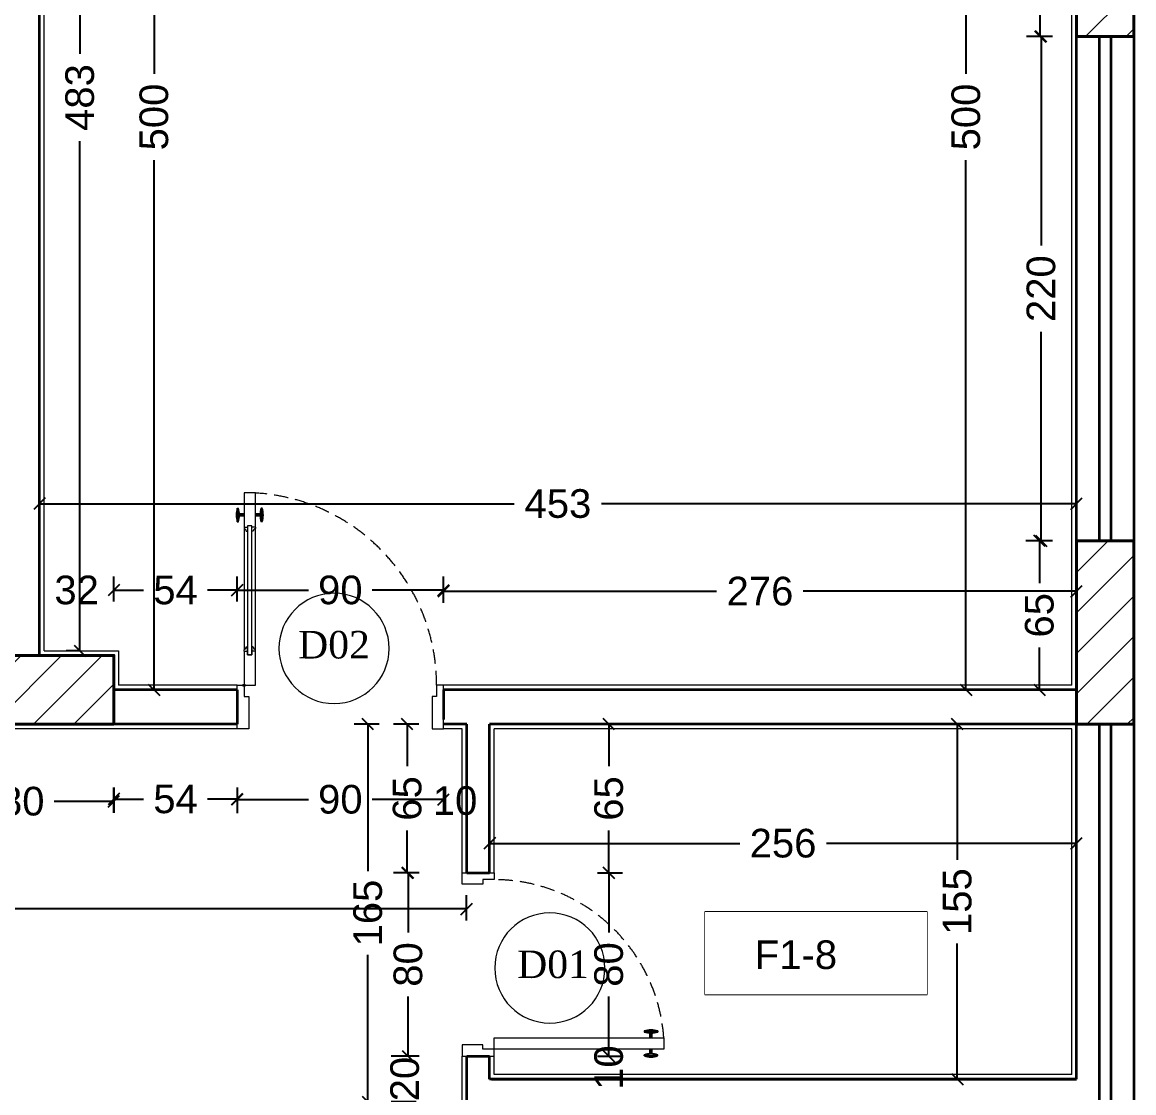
# Model space of a CAD drawing. Header units: inches. Extents: x -580639 to 179052, y 0 to 152898.
# Drawn here: x -285860 to -281010, y 137022 to 141692 of the extents above; entities that cross this region are included whole.
import ezdxf

# ---------------------------------------------------------------- set-up
doc = ezdxf.new("R2010")
doc.units = ezdxf.units.IN
doc.header["$LTSCALE"] = 500
doc.header["$MEASUREMENT"] = 0
doc.set_wipeout_variables(frame=1)
doc.linetypes.add('ACAD_ISO03W100', pattern=[30, 12, -18])
doc.linetypes.add('HIDDEN2', pattern=[0.1875, 0.125, -0.0625])
for name, color, linetype, lineweight in [('A-DOOR', 110, 'Continuous', 13), ('A-wall', 52, 'Continuous', 35), ('col', 4, 'Continuous', 40), ('DIM', 8, 'Continuous', 18), ('fini', 11, 'Continuous', 13), ('Room reference', 50, 'Continuous', 13)]:
    doc.layers.add(name, color=color, linetype=linetype, lineweight=lineweight)
doc.styles.add('50', font='arial.ttf', dxfattribs={"height": 125})
doc.styles.add('ROMANS 2', font='times.ttf')
doc.dimstyles.new('DIM', dxfattribs={"dimscale": 50, "dimtxt": 125, "dimasz": 1, "dimexe": 1.2, "dimexo": 1, "dimgap": 1, "dimtad": 0, "dimtoh": 1, "dimdec": 0, "dimlfac": 0.1, "dimrnd": 1, "dimdsep": 46, "dimtxsty": '50', "dimblk": 'OBLIQUE', "dimcen": 0.09, "dimclrt": 8, "dimadec": 0, "dimazin": 0, "dimtfac": 1, "dimtdec": 0, "dimtix": 1, "dimtofl": 0, "dimtmove": 2, "dimatfit": 2, "dimfxl": 1, "dimfxlon": 1, "dimtzin": 0, "dimarcsym": 0})

# ---------------------------------------------------------------- blocks, each defined once
blk = doc.blocks.new('_Oblique')
at = {"color": 0, "linetype": 'ByBlock', "lineweight": -2}
blk.add_line((-0.5, -0.5), (0.5, 0.5), dxfattribs=at)
blk = doc.blocks.new('*D1268')
at = {"layer": 'Defpoints', "color": 0, "transparency": 16777216}
for p in [(-281421.5, 139429.7), (-281259.9, 139429.7), (-281259.9, 138779.7)]:
    blk.add_point(p, dxfattribs=at)
at = {"layer": 'DIM', "color": 0, "lineweight": -2, "transparency": 16777216}
for p, q in [((-281371.5, 139429.7), (-281481.5, 139429.7)), ((-281421.5, 139429.7), (-281421.5, 139245.1)), ((-281421.5, 138779.7), (-281421.5, 138964.4)), ((-281371.5, 138779.7), (-281481.5, 138779.7))]:
    blk.add_line(p, q, dxfattribs=at)
at = {"layer": 'DIM', "color": 0, "lineweight": -2, "transparency": 16777216, "xscale": 50, "yscale": 50, "zscale": 50}
for p, rotation in [((-281421.5, 139429.7), 90), ((-281421.5, 138779.7), 270)]:
    blk.add_blockref('_Oblique', p, dxfattribs=dict(at, rotation=rotation))
at = {"layer": 'DIM', "color": 8, "transparency": 16777216, "insert": (-281421.5, 139104.7), "char_height": 125, "attachment_point": 5, "rotation": 90, "style": '50'}
blk.add_mtext('65', dxfattribs=at)
blk = doc.blocks.new('*D1269')
at = {"layer": 'Defpoints', "color": 0, "transparency": 16777216}
for p in [(-281414.2, 141629.7), (-281259.9, 141629.7), (-281259.9, 139429.7)]:
    blk.add_point(p, dxfattribs=at)
at = {"layer": 'DIM', "color": 0, "lineweight": -2, "transparency": 16777216}
for p, q in [((-281364.2, 141629.7), (-281474.2, 141629.7)), ((-281414.2, 141629.7), (-281414.2, 140718.7)), ((-281414.2, 139429.7), (-281414.2, 140340.8)), ((-281364.2, 139429.7), (-281474.2, 139429.7))]:
    blk.add_line(p, q, dxfattribs=at)
at = {"layer": 'DIM', "color": 0, "lineweight": -2, "transparency": 16777216, "xscale": 50, "yscale": 50, "zscale": 50}
for p, rotation in [((-281414.2, 141629.7), 90), ((-281414.2, 139429.7), 270)]:
    blk.add_blockref('_Oblique', p, dxfattribs=dict(at, rotation=rotation))
at = {"layer": 'DIM', "color": 8, "transparency": 16777216, "insert": (-281414.2, 140529.7), "char_height": 125, "attachment_point": 5, "rotation": 90, "style": '50'}
blk.add_mtext('220', dxfattribs=at)
blk = doc.blocks.new('*D1270')
at = {"layer": 'Defpoints', "color": 0, "transparency": 16777216}
for p in [(-281418.6, 142429.7), (-281259.9, 142429.7), (-281259.9, 141629.7)]:
    blk.add_point(p, dxfattribs=at)
at = {"layer": 'DIM', "color": 0, "lineweight": -2, "transparency": 16777216}
for p, q in [((-281368.6, 142429.7), (-281478.6, 142429.7)), ((-281418.6, 142429.7), (-281418.6, 142169.1)), ((-281418.6, 141629.7), (-281418.6, 141890.3)), ((-281368.6, 141629.7), (-281478.6, 141629.7))]:
    blk.add_line(p, q, dxfattribs=at)
at = {"layer": 'DIM', "color": 0, "lineweight": -2, "transparency": 16777216, "xscale": 50, "yscale": 50, "zscale": 50}
for p, rotation in [((-281418.6, 142429.7), 90), ((-281418.6, 141629.7), 270)]:
    blk.add_blockref('_Oblique', p, dxfattribs=dict(at, rotation=rotation))
at = {"layer": 'DIM', "color": 8, "transparency": 16777216, "insert": (-281418.6, 142029.7), "char_height": 125, "attachment_point": 5, "rotation": 90, "style": '50'}
blk.add_mtext('80', dxfattribs=at)
blk = doc.blocks.new('*D1272')
at = {"layer": 'Defpoints', "color": 0, "transparency": 16777216}
for p in [(-281742.1, 143777.7), (-281660, 143777.7), (-281660, 138779.7)]:
    blk.add_point(p, dxfattribs=at)
at = {"layer": 'DIM', "color": 0, "lineweight": -2, "transparency": 16777216}
for p, q in [((-281710, 143777.7), (-281802.1, 143777.7)), ((-281742.1, 143777.7), (-281742.1, 141466.6)), ((-281742.1, 138779.7), (-281742.1, 141090.9)), ((-281710, 138779.7), (-281802.1, 138779.7))]:
    blk.add_line(p, q, dxfattribs=at)
at = {"layer": 'DIM', "color": 0, "lineweight": -2, "transparency": 16777216, "xscale": 50, "yscale": 50, "zscale": 50}
for p, rotation in [((-281742.1, 143777.7), 90), ((-281742.1, 138779.7), 270)]:
    blk.add_blockref('_Oblique', p, dxfattribs=dict(at, rotation=rotation))
at = {"layer": 'DIM', "color": 8, "transparency": 16777216, "insert": (-281742.1, 141278.7), "char_height": 125, "attachment_point": 5, "rotation": 90, "style": '50'}
blk.add_mtext('500', dxfattribs=at)
blk = doc.blocks.new('*D1297')
at = {"layer": 'Defpoints', "color": 0, "transparency": 16777216}
for p in [(-283920.9, 137823.3), (-295959.9, 137530.7), (-283920.9, 137470.6)]:
    blk.add_point(p, dxfattribs=at)
at = {"layer": 'DIM', "color": 0, "lineweight": -2, "transparency": 16777216}
for p, q in [((-295959.9, 137773.3), (-295959.9, 137883.3)), ((-283920.9, 137773.3), (-283920.9, 137883.3)), ((-295959.9, 137823.3), (-290170.9, 137823.3)), ((-283920.9, 137823.3), (-289709.9, 137823.3))]:
    blk.add_line(p, q, dxfattribs=at)
at = {"layer": 'DIM', "color": 0, "lineweight": -2, "transparency": 16777216, "xscale": 50, "yscale": 50, "zscale": 50, "rotation": 180}
blk.add_blockref('_Oblique', (-295959.9, 137823.3), dxfattribs=at)
at = {"layer": 'DIM', "color": 0, "lineweight": -2, "transparency": 16777216, "xscale": 50, "yscale": 50, "zscale": 50}
blk.add_blockref('_Oblique', (-283920.9, 137823.3), dxfattribs=at)
at = {"layer": 'DIM', "color": 8, "transparency": 16777216, "insert": (-289940.4, 137823.3), "char_height": 125, "attachment_point": 5, "style": '50'}
blk.add_mtext('1204', dxfattribs=at)
blk = doc.blocks.new('*D1298')
at = {"layer": 'Defpoints', "color": 0, "transparency": 16777216}
for p in [(-285459.9, 138629.7), (-284921.9, 138609.7), (-285459.9, 138303)]:
    blk.add_point(p, dxfattribs=at)
at = {"layer": 'DIM', "color": 0, "lineweight": -2, "transparency": 16777216}
for p, q in [((-285459.9, 138353), (-285459.9, 138243)), ((-284921.9, 138353), (-284921.9, 138243)), ((-285459.9, 138303), (-285330.1, 138303)), ((-284921.9, 138303), (-285051.6, 138303))]:
    blk.add_line(p, q, dxfattribs=at)
at = {"layer": 'DIM', "color": 0, "lineweight": -2, "transparency": 16777216, "xscale": 50, "yscale": 50, "zscale": 50, "rotation": 180}
blk.add_blockref('_Oblique', (-285459.9, 138303), dxfattribs=at)
at = {"layer": 'DIM', "color": 0, "lineweight": -2, "transparency": 16777216, "xscale": 50, "yscale": 50, "zscale": 50}
blk.add_blockref('_Oblique', (-284921.9, 138303), dxfattribs=at)
at = {"layer": 'DIM', "color": 8, "transparency": 16777216, "insert": (-285190.9, 138303), "char_height": 125, "attachment_point": 5, "style": '50'}
blk.add_mtext('54', dxfattribs=at)
blk = doc.blocks.new('*D1258')
at = {"layer": 'Defpoints', "color": 0, "transparency": 16777216}
for p in [(-286259.9, 138293), (-286259.9, 137925.2), (-285459.9, 137925.2)]:
    blk.add_point(p, dxfattribs=at)
at = {"layer": 'DIM', "color": 0, "lineweight": -2, "transparency": 16777216}
for p, q in [((-286259.9, 138243), (-286259.9, 138353)), ((-285459.9, 138243), (-285459.9, 138353)), ((-286259.9, 138293), (-285999.3, 138293)), ((-285459.9, 138293), (-285720.5, 138293))]:
    blk.add_line(p, q, dxfattribs=at)
at = {"layer": 'DIM', "color": 0, "lineweight": -2, "transparency": 16777216, "xscale": 50, "yscale": 50, "zscale": 50, "rotation": 180}
blk.add_blockref('_Oblique', (-286259.9, 138293), dxfattribs=at)
at = {"layer": 'DIM', "color": 0, "lineweight": -2, "transparency": 16777216, "xscale": 50, "yscale": 50, "zscale": 50}
blk.add_blockref('_Oblique', (-285459.9, 138293), dxfattribs=at)
at = {"layer": 'DIM', "color": 8, "transparency": 16777216, "insert": (-285859.9, 138293), "char_height": 125, "attachment_point": 5, "style": '50'}
blk.add_mtext('80', dxfattribs=at)
blk = doc.blocks.new('DOOO')
at = {"layer": 'Room reference'}
blk.add_circle((0, 0), 240.4, dxfattribs=at)
at = {"layer": 'Room reference', "style": 'ROMANS 2'}
blk.add_attdef('D02', (-144.8, -44), '', height=120.2, rotation=360, dxfattribs=at)
blk = doc.blocks.new('*D1326')
at = {"layer": 'Defpoints', "color": 0, "transparency": 16777216}
for p in [(-284921.9, 138629.7), (-284021.9, 138649.7), (-284021.9, 138301.3)]:
    blk.add_point(p, dxfattribs=at)
at = {"layer": 'DIM', "color": 0, "lineweight": -2, "transparency": 16777216}
for p, q in [((-284921.9, 138351.3), (-284921.9, 138241.3)), ((-284021.9, 138351.3), (-284021.9, 138241.3)), ((-284921.9, 138301.3), (-284611.2, 138301.3)), ((-284021.9, 138301.3), (-284332.5, 138301.3))]:
    blk.add_line(p, q, dxfattribs=at)
at = {"layer": 'DIM', "color": 0, "lineweight": -2, "transparency": 16777216, "xscale": 50, "yscale": 50, "zscale": 50, "rotation": 180}
blk.add_blockref('_Oblique', (-284921.9, 138301.3), dxfattribs=at)
at = {"layer": 'DIM', "color": 0, "lineweight": -2, "transparency": 16777216, "xscale": 50, "yscale": 50, "zscale": 50}
blk.add_blockref('_Oblique', (-284021.9, 138301.3), dxfattribs=at)
at = {"layer": 'DIM', "color": 8, "transparency": 16777216, "insert": (-284471.9, 138301.3), "char_height": 125, "attachment_point": 5, "style": '50'}
blk.add_mtext('90', dxfattribs=at)
blk = doc.blocks.new('*D1327')
at = {"layer": 'Defpoints', "color": 0, "transparency": 16777216}
for p in [(-284021.9, 139209.5), (-284021.9, 138968.2), (-281259.9, 138968.2)]:
    blk.add_point(p, dxfattribs=at)
at = {"layer": 'DIM', "color": 0, "lineweight": -2, "transparency": 16777216}
for p, q in [((-284021.9, 139159.5), (-284021.9, 139269.5)), ((-281259.9, 139159.5), (-281259.9, 139269.5)), ((-284021.9, 139209.5), (-282830, 139209.5)), ((-281259.9, 139209.5), (-282451.8, 139209.5))]:
    blk.add_line(p, q, dxfattribs=at)
at = {"layer": 'DIM', "color": 0, "lineweight": -2, "transparency": 16777216, "xscale": 50, "yscale": 50, "zscale": 50, "rotation": 180}
blk.add_blockref('_Oblique', (-284021.9, 139209.5), dxfattribs=at)
at = {"layer": 'DIM', "color": 0, "lineweight": -2, "transparency": 16777216, "xscale": 50, "yscale": 50, "zscale": 50}
blk.add_blockref('_Oblique', (-281259.9, 139209.5), dxfattribs=at)
at = {"layer": 'DIM', "color": 8, "transparency": 16777216, "insert": (-282640.9, 139209.5), "char_height": 125, "attachment_point": 5, "style": '50'}
blk.add_mtext('276', dxfattribs=at)
blk = doc.blocks.new('*D1328')
at = {"layer": 'Defpoints', "color": 0, "transparency": 16777216}
for p in [(-284021.9, 139214.5), (-284921.9, 138968.2), (-284021.9, 138968.2)]:
    blk.add_point(p, dxfattribs=at)
at = {"layer": 'DIM', "color": 0, "lineweight": -2, "transparency": 16777216}
for p, q in [((-284921.9, 139164.5), (-284921.9, 139274.5)), ((-284021.9, 139164.5), (-284021.9, 139274.5)), ((-284921.9, 139214.5), (-284611.2, 139214.5)), ((-284021.9, 139214.5), (-284332.5, 139214.5))]:
    blk.add_line(p, q, dxfattribs=at)
at = {"layer": 'DIM', "color": 0, "lineweight": -2, "transparency": 16777216, "xscale": 50, "yscale": 50, "zscale": 50, "rotation": 180}
blk.add_blockref('_Oblique', (-284921.9, 139214.5), dxfattribs=at)
at = {"layer": 'DIM', "color": 0, "lineweight": -2, "transparency": 16777216, "xscale": 50, "yscale": 50, "zscale": 50}
blk.add_blockref('_Oblique', (-284021.9, 139214.5), dxfattribs=at)
at = {"layer": 'DIM', "color": 8, "transparency": 16777216, "insert": (-284471.9, 139214.5), "char_height": 125, "attachment_point": 5, "style": '50'}
blk.add_mtext('90', dxfattribs=at)
blk = doc.blocks.new('*D1329')
at = {"layer": 'Defpoints', "color": 0, "transparency": 16777216}
for p in [(-284921.9, 139214.5), (-285459.9, 138779.7), (-284921.9, 138779.7)]:
    blk.add_point(p, dxfattribs=at)
at = {"layer": 'DIM', "color": 0, "lineweight": -2, "transparency": 16777216}
for p, q in [((-285459.9, 139164.5), (-285459.9, 139274.5)), ((-284921.9, 139164.5), (-284921.9, 139274.5)), ((-285459.9, 139214.5), (-285330.1, 139214.5)), ((-284921.9, 139214.5), (-285051.6, 139214.5))]:
    blk.add_line(p, q, dxfattribs=at)
at = {"layer": 'DIM', "color": 0, "lineweight": -2, "transparency": 16777216, "xscale": 50, "yscale": 50, "zscale": 50, "rotation": 180}
blk.add_blockref('_Oblique', (-285459.9, 139214.5), dxfattribs=at)
at = {"layer": 'DIM', "color": 0, "lineweight": -2, "transparency": 16777216, "xscale": 50, "yscale": 50, "zscale": 50}
blk.add_blockref('_Oblique', (-284921.9, 139214.5), dxfattribs=at)
at = {"layer": 'DIM', "color": 8, "transparency": 16777216, "insert": (-285190.9, 139214.5), "char_height": 125, "attachment_point": 5, "style": '50'}
blk.add_mtext('54', dxfattribs=at)
blk = doc.blocks.new('*D1330')
at = {"layer": 'Defpoints', "color": 0, "transparency": 16777216}
for p in [(-285459.9, 139214.5), (-285784.9, 138929.7), (-285459.9, 138929.7)]:
    blk.add_point(p, dxfattribs=at)
at = {"layer": 'DIM', "color": 0, "lineweight": -2, "transparency": 16777216}
for p, q in [((-285784.9, 139164.5), (-285784.9, 139274.5)), ((-285459.9, 139164.5), (-285459.9, 139274.5))]:
    blk.add_line(p, q, dxfattribs=at)
at = {"layer": 'DIM', "color": 8, "transparency": 16777216, "insert": (-285622.4, 139214.5), "char_height": 125, "attachment_point": 5, "style": '50'}
blk.add_mtext('32', dxfattribs=at)
blk = doc.blocks.new('*D1331')
at = {"layer": 'Defpoints', "color": 0, "transparency": 16777216}
for p in [(-281259.9, 139591.5), (-285784.9, 139469.8), (-281259.9, 139469.8)]:
    blk.add_point(p, dxfattribs=at)
at = {"layer": 'DIM', "color": 0, "lineweight": -2, "transparency": 16777216}
for p, q in [((-285784.9, 139541.5), (-285784.9, 139651.5)), ((-281259.9, 139541.5), (-281259.9, 139651.5)), ((-285784.9, 139591.5), (-283713, 139591.5)), ((-281259.9, 139591.5), (-283331.8, 139591.5))]:
    blk.add_line(p, q, dxfattribs=at)
at = {"layer": 'DIM', "color": 0, "lineweight": -2, "transparency": 16777216, "xscale": 50, "yscale": 50, "zscale": 50, "rotation": 180}
blk.add_blockref('_Oblique', (-285784.9, 139591.5), dxfattribs=at)
at = {"layer": 'DIM', "color": 0, "lineweight": -2, "transparency": 16777216, "xscale": 50, "yscale": 50, "zscale": 50}
blk.add_blockref('_Oblique', (-281259.9, 139591.5), dxfattribs=at)
at = {"layer": 'DIM', "color": 8, "transparency": 16777216, "insert": (-283522.4, 139591.5), "char_height": 125, "attachment_point": 5, "style": '50'}
blk.add_mtext('453', dxfattribs=at)
blk = doc.blocks.new('*D1333')
at = {"layer": 'Defpoints', "color": 0, "transparency": 16777216}
for p in [(-284210.2, 143777.7), (-285764.9, 143569.5), (-285764.9, 0)]:
    blk.add_point(p, dxfattribs=at)
at = {"layer": 'DIM', "color": 0, "lineweight": -2, "transparency": 16777216}
for p, q in [((-285764.9, 143519.5), (-285764.9, 143629.5)), ((-284210.2, 143619.5), (-284210.2, 143509.5)), ((-285764.9, 143569.5), (-285170.2, 143569.5)), ((-284210.2, 143569.5), (-284804.9, 143569.5))]:
    blk.add_line(p, q, dxfattribs=at)
at = {"layer": 'DIM', "color": 0, "lineweight": -2, "transparency": 16777216, "xscale": 50, "yscale": 50, "zscale": 50, "rotation": 180}
blk.add_blockref('_Oblique', (-285764.9, 143569.5), dxfattribs=at)
at = {"layer": 'DIM', "color": 0, "lineweight": -2, "transparency": 16777216, "xscale": 50, "yscale": 50, "zscale": 50}
blk.add_blockref('_Oblique', (-284210.2, 143569.5), dxfattribs=at)
at = {"layer": 'DIM', "color": 8, "transparency": 16777216, "insert": (-284987.5, 143569.5), "char_height": 125, "attachment_point": 5, "style": '50'}
blk.add_mtext('155', dxfattribs=at)
blk = doc.blocks.new('*D1337')
at = {"layer": 'Defpoints', "color": 0, "transparency": 16777216}
for p in [(-285608.6, 143777.7), (-285608.6, 138949.7), (-285608.6, 138949.7)]:
    blk.add_point(p, dxfattribs=at)
at = {"layer": 'DIM', "color": 0, "lineweight": -2, "transparency": 16777216}
for p, q in [((-285608.6, 143777.7), (-285668.6, 143777.7)), ((-285608.6, 143777.7), (-285608.6, 141554.3)), ((-285608.6, 138949.7), (-285608.6, 141173.1)), ((-285608.6, 138949.7), (-285668.6, 138949.7))]:
    blk.add_line(p, q, dxfattribs=at)
at = {"layer": 'DIM', "color": 0, "lineweight": -2, "transparency": 16777216, "xscale": 50, "yscale": 50, "zscale": 50}
for p, rotation in [((-285608.6, 143777.7), 90), ((-285608.6, 138949.7), 270)]:
    blk.add_blockref('_Oblique', p, dxfattribs=dict(at, rotation=rotation))
at = {"layer": 'DIM', "color": 8, "transparency": 16777216, "insert": (-285608.6, 141363.7), "char_height": 125, "attachment_point": 5, "rotation": 90, "style": '50'}
blk.add_mtext('483', dxfattribs=at)
blk = doc.blocks.new('*D1338')
at = {"layer": 'Defpoints', "color": 0, "transparency": 16777216}
for p in [(-285375.8, 143777.7), (-285375.8, 138779.7), (-285284.9, 138779.7)]:
    blk.add_point(p, dxfattribs=at)
at = {"layer": 'DIM', "color": 0, "lineweight": -2, "transparency": 16777216}
for p, q in [((-285325.8, 143777.7), (-285224.9, 143777.7)), ((-285284.9, 143777.7), (-285284.9, 141466.6)), ((-285284.9, 138779.7), (-285284.9, 141090.9)), ((-285325.8, 138779.7), (-285224.9, 138779.7))]:
    blk.add_line(p, q, dxfattribs=at)
at = {"layer": 'DIM', "color": 0, "lineweight": -2, "transparency": 16777216, "xscale": 50, "yscale": 50, "zscale": 50}
for p, rotation in [((-285284.9, 143777.7), 90), ((-285284.9, 138779.7), 270)]:
    blk.add_blockref('_Oblique', p, dxfattribs=dict(at, rotation=rotation))
at = {"layer": 'DIM', "color": 8, "transparency": 16777216, "insert": (-285284.9, 141278.7), "char_height": 125, "attachment_point": 5, "rotation": 90, "style": '50'}
blk.add_mtext('500', dxfattribs=at)
blk = doc.blocks.new('*D1348')
at = {"layer": 'Defpoints', "color": 0, "transparency": 16777216}
for p in [(-283820.5, 138629.7), (-281259.9, 138629.7), (-283820.5, 138109.7)]:
    blk.add_point(p, dxfattribs=at)
at = {"layer": 'DIM', "color": 0, "lineweight": -2, "transparency": 16777216}
for p, q in [((-283820.5, 138159.7), (-283820.5, 138049.7)), ((-281259.9, 138159.7), (-281259.9, 138049.7)), ((-283820.5, 138109.7), (-282729.3, 138109.7)), ((-281259.9, 138109.7), (-282351.1, 138109.7))]:
    blk.add_line(p, q, dxfattribs=at)
at = {"layer": 'DIM', "color": 0, "lineweight": -2, "transparency": 16777216, "xscale": 50, "yscale": 50, "zscale": 50, "rotation": 180}
blk.add_blockref('_Oblique', (-283820.5, 138109.7), dxfattribs=at)
at = {"layer": 'DIM', "color": 0, "lineweight": -2, "transparency": 16777216, "xscale": 50, "yscale": 50, "zscale": 50}
blk.add_blockref('_Oblique', (-281259.9, 138109.7), dxfattribs=at)
at = {"layer": 'DIM', "color": 8, "transparency": 16777216, "insert": (-282540.2, 138109.7), "char_height": 125, "attachment_point": 5, "style": '50'}
blk.add_mtext('256', dxfattribs=at)
blk = doc.blocks.new('*D1349')
at = {"layer": 'Defpoints', "color": 0, "transparency": 16777216}
for p in [(-281779.9, 138629.7), (-281259.9, 138629.7), (-281259.9, 137081.3)]:
    blk.add_point(p, dxfattribs=at)
at = {"layer": 'DIM', "color": 0, "lineweight": -2, "transparency": 16777216}
for p, q in [((-281729.9, 138629.7), (-281839.9, 138629.7)), ((-281779.9, 138629.7), (-281779.9, 138038.2)), ((-281779.9, 137081.3), (-281779.9, 137672.9)), ((-281729.9, 137081.3), (-281839.9, 137081.3))]:
    blk.add_line(p, q, dxfattribs=at)
at = {"layer": 'DIM', "color": 0, "lineweight": -2, "transparency": 16777216, "xscale": 50, "yscale": 50, "zscale": 50}
for p, rotation in [((-281779.9, 138629.7), 90), ((-281779.9, 137081.3), 270)]:
    blk.add_blockref('_Oblique', p, dxfattribs=dict(at, rotation=rotation))
at = {"layer": 'DIM', "color": 8, "transparency": 16777216, "insert": (-281779.9, 137855.5), "char_height": 125, "attachment_point": 5, "rotation": 90, "style": '50'}
blk.add_mtext('155', dxfattribs=at)
blk = doc.blocks.new('*D1350')
at = {"layer": 'Defpoints', "color": 0, "transparency": 16777216}
for p in [(-283820.5, 138629.7), (-283300.5, 138629.7), (-283820.5, 137981.3)]:
    blk.add_point(p, dxfattribs=at)
at = {"layer": 'DIM', "color": 0, "lineweight": -2, "transparency": 16777216}
for p, q in [((-283350.5, 138629.7), (-283240.5, 138629.7)), ((-283300.5, 138629.7), (-283300.5, 138445.9)), ((-283300.5, 137981.3), (-283300.5, 138165.2)), ((-283350.5, 137981.3), (-283240.5, 137981.3))]:
    blk.add_line(p, q, dxfattribs=at)
at = {"layer": 'DIM', "color": 0, "lineweight": -2, "transparency": 16777216, "xscale": 50, "yscale": 50, "zscale": 50}
for p, rotation in [((-283300.5, 138629.7), 90), ((-283300.5, 137981.3), 270)]:
    blk.add_blockref('_Oblique', p, dxfattribs=dict(at, rotation=rotation))
at = {"layer": 'DIM', "color": 8, "transparency": 16777216, "insert": (-283300.5, 138305.5), "char_height": 125, "attachment_point": 5, "rotation": 90, "style": '50'}
blk.add_mtext('65', dxfattribs=at)
blk = doc.blocks.new('*D1351')
at = {"layer": 'Defpoints', "color": 0, "transparency": 16777216}
for p in [(-283800.5, 137981.3), (-283300.5, 137981.3), (-283800.5, 137181.3)]:
    blk.add_point(p, dxfattribs=at)
at = {"layer": 'DIM', "color": 0, "lineweight": -2, "transparency": 16777216}
for p, q in [((-283350.5, 137981.3), (-283240.5, 137981.3)), ((-283300.5, 137981.3), (-283300.5, 137720.7)), ((-283300.5, 137181.3), (-283300.5, 137441.9)), ((-283350.5, 137181.3), (-283240.5, 137181.3))]:
    blk.add_line(p, q, dxfattribs=at)
at = {"layer": 'DIM', "color": 0, "lineweight": -2, "transparency": 16777216, "xscale": 50, "yscale": 50, "zscale": 50}
for p, rotation in [((-283300.5, 137981.3), 90), ((-283300.5, 137181.3), 270)]:
    blk.add_blockref('_Oblique', p, dxfattribs=dict(at, rotation=rotation))
at = {"layer": 'DIM', "color": 8, "transparency": 16777216, "insert": (-283300.5, 137581.3), "char_height": 125, "attachment_point": 5, "rotation": 90, "style": '50'}
blk.add_mtext('80', dxfattribs=at)
blk = doc.blocks.new('*D1352')
at = {"layer": 'Defpoints', "color": 0, "transparency": 16777216}
for p in [(-283820.5, 137181.3), (-283300.5, 137181.3), (-283820.5, 137081.3)]:
    blk.add_point(p, dxfattribs=at)
at = {"layer": 'DIM', "color": 0, "lineweight": -2, "transparency": 16777216}
for p, q in [((-283350.5, 137181.3), (-283240.5, 137181.3)), ((-283350.5, 137081.3), (-283240.5, 137081.3))]:
    blk.add_line(p, q, dxfattribs=at)
at = {"layer": 'DIM', "color": 8, "transparency": 16777216, "insert": (-283300.5, 137131.3), "char_height": 125, "attachment_point": 5, "rotation": 90, "style": '50'}
blk.add_mtext('10', dxfattribs=at)
blk = doc.blocks.new('DOOR SYME')
at = {"layer": 'Room reference'}
blk.add_circle((0, 0), 240.4, dxfattribs=at)
at = {"layer": 'Room reference', "style": 'ROMANS 2'}
blk.add_attdef('D01', (-144.8, -44), '', height=120.2, rotation=360, dxfattribs=at)
blk = doc.blocks.new('*D1356')
at = {"layer": 'Defpoints', "color": 0, "transparency": 16777216}
for p in [(-284021.9, 138609.7), (-283920.5, 138609.7), (-283920.5, 138295.5)]:
    blk.add_point(p, dxfattribs=at)
at = {"layer": 'DIM', "color": 0, "lineweight": -2, "transparency": 16777216}
for p, q in [((-284021.9, 138345.5), (-284021.9, 138235.5)), ((-283920.5, 138345.5), (-283920.5, 138235.5))]:
    blk.add_line(p, q, dxfattribs=at)
at = {"layer": 'DIM', "color": 8, "transparency": 16777216, "insert": (-283971.2, 138295.5), "char_height": 125, "attachment_point": 5, "style": '50'}
blk.add_mtext('10', dxfattribs=at)
blk = doc.blocks.new('*D1368')
at = {"layer": 'Defpoints', "color": 0, "transparency": 16777216}
for p in [(-284190.6, 137181.3), (-284078.6, 137181.3), (-284078.6, 136981.3)]:
    blk.add_point(p, dxfattribs=at)
at = {"layer": 'DIM', "color": 0, "lineweight": -2, "transparency": 16777216}
for p, q in [((-284140.6, 137181.3), (-284250.6, 137181.3)), ((-284140.6, 136981.3), (-284250.6, 136981.3))]:
    blk.add_line(p, q, dxfattribs=at)
at = {"layer": 'DIM', "color": 8, "transparency": 16777216, "insert": (-284190.6, 137081.3), "char_height": 125, "attachment_point": 5, "rotation": 90, "style": '50'}
blk.add_mtext('20', dxfattribs=at)
blk = doc.blocks.new('*D1369')
at = {"layer": 'Defpoints', "color": 0, "transparency": 16777216}
for p in [(-284176.4, 137981.3), (-284078.6, 137981.3), (-284078.6, 137181.3)]:
    blk.add_point(p, dxfattribs=at)
at = {"layer": 'DIM', "color": 0, "lineweight": -2, "transparency": 16777216}
for p, q in [((-284128.6, 137981.3), (-284236.4, 137981.3)), ((-284176.4, 137981.3), (-284176.4, 137720.7)), ((-284176.4, 137181.3), (-284176.4, 137441.9)), ((-284128.6, 137181.3), (-284236.4, 137181.3))]:
    blk.add_line(p, q, dxfattribs=at)
at = {"layer": 'DIM', "color": 0, "lineweight": -2, "transparency": 16777216, "xscale": 50, "yscale": 50, "zscale": 50}
for p, rotation in [((-284176.4, 137981.3), 90), ((-284176.4, 137181.3), 270)]:
    blk.add_blockref('_Oblique', p, dxfattribs=dict(at, rotation=rotation))
at = {"layer": 'DIM', "color": 8, "transparency": 16777216, "insert": (-284176.4, 137581.3), "char_height": 125, "attachment_point": 5, "rotation": 90, "style": '50'}
blk.add_mtext('80', dxfattribs=at)
blk = doc.blocks.new('*D1370')
at = {"layer": 'Defpoints', "color": 0, "transparency": 16777216}
for p in [(-284179.9, 138629.7), (-284078.6, 138629.7), (-284078.6, 137981.3)]:
    blk.add_point(p, dxfattribs=at)
at = {"layer": 'DIM', "color": 0, "lineweight": -2, "transparency": 16777216}
for p, q in [((-284129.9, 138629.7), (-284239.9, 138629.7)), ((-284179.9, 138629.7), (-284179.9, 138445.9)), ((-284179.9, 137981.3), (-284179.9, 138165.2)), ((-284129.9, 137981.3), (-284239.9, 137981.3))]:
    blk.add_line(p, q, dxfattribs=at)
at = {"layer": 'DIM', "color": 0, "lineweight": -2, "transparency": 16777216, "xscale": 50, "yscale": 50, "zscale": 50}
for p, rotation in [((-284179.9, 138629.7), 90), ((-284179.9, 137981.3), 270)]:
    blk.add_blockref('_Oblique', p, dxfattribs=dict(at, rotation=rotation))
at = {"layer": 'DIM', "color": 8, "transparency": 16777216, "insert": (-284179.9, 138305.5), "char_height": 125, "attachment_point": 5, "rotation": 90, "style": '50'}
blk.add_mtext('65', dxfattribs=at)
blk = doc.blocks.new('*D1371')
at = {"layer": 'Defpoints', "color": 0, "transparency": 16777216}
for p in [(-284351.9, 138629.7), (-283920.5, 138629.7), (-283920.5, 136981.3)]:
    blk.add_point(p, dxfattribs=at)
at = {"layer": 'DIM', "color": 0, "lineweight": -2, "transparency": 16777216}
for p, q in [((-284301.9, 138629.7), (-284411.9, 138629.7)), ((-284351.9, 138629.7), (-284351.9, 137988.2)), ((-284351.9, 136981.3), (-284351.9, 137622.9)), ((-284301.9, 136981.3), (-284411.9, 136981.3))]:
    blk.add_line(p, q, dxfattribs=at)
at = {"layer": 'DIM', "color": 0, "lineweight": -2, "transparency": 16777216, "xscale": 50, "yscale": 50, "zscale": 50}
for p, rotation in [((-284351.9, 138629.7), 90), ((-284351.9, 136981.3), 270)]:
    blk.add_blockref('_Oblique', p, dxfattribs=dict(at, rotation=rotation))
at = {"layer": 'DIM', "color": 8, "transparency": 16777216, "insert": (-284351.9, 137805.5), "char_height": 125, "attachment_point": 5, "rotation": 90, "style": '50'}
blk.add_mtext('165', dxfattribs=at)

msp = doc.modelspace()

# ---------------------------------------------------------------- hatches: boundary and pattern name
at = {"layer": 'DIM', "transparency": 33554503}
h = msp.add_hatch(dxfattribs=at)
h.set_pattern_fill('ANSI31', color=256, scale=1000)
h.paths.add_polyline_path([(-281009.883, 142429.733), (-281259.883, 142429.733), (-281259.883, 141629.733), (-281009.883, 141629.733)])
h.paths.add_polyline_path([(-286010.193, 144027.733), (-286610.193, 144027.733), (-286610.193, 143777.733), (-286010.193, 143777.733)])
h.paths.add_polyline_path([(-295959.883, 135929.733), (-296209.883, 135929.733), (-296209.883, 135329.733), (-295959.883, 135329.733)])
h.paths.add_polyline_path([(-295909.883, 131629.733), (-296209.883, 131629.733), (-296209.883, 130829.733), (-295909.883, 130829.733)])
h.paths.add_polyline_path([(-291479.963, 131079.733), (-292079.963, 131079.733), (-292079.963, 130829.733), (-291479.963, 130829.733)])
h.paths.add_polyline_path([(-291279.963, 135929.733), (-292079.963, 135929.733), (-292079.963, 135629.733), (-291279.963, 135629.733)])
h.paths.add_polyline_path([(-287579.963, 135929.733), (-288379.963, 135929.733), (-288379.963, 135629.733), (-287579.963, 135629.733)])
h.paths.add_polyline_path([(-287579.963, 131429.733), (-287829.963, 131429.733), (-287829.963, 130829.733), (-287579.963, 130829.733)])
h.paths.add_polyline_path([(-281009.883, 135929.733), (-281259.883, 135929.733), (-281259.883, 135329.733), (-281009.883, 135329.733)])
h.paths.add_polyline_path([(-281009.883, 139429.733), (-281259.883, 139429.733), (-281259.883, 138629.733), (-281009.883, 138629.733)])
h.paths.add_polyline_path([(-285459.883, 138929.733), (-286259.883, 138929.733), (-286259.883, 138629.733), (-285459.883, 138629.733)])

# ---------------------------------------------------------------- linework, layer by layer
at = {"layer": 'A-DOOR'}
for p, q in [((-284921.849, 139572.015), (-284916.849, 139572.015)), ((-284921.849, 139512.015), (-284921.849, 139572.015)), ((-284916.849, 139512.015), (-284916.849, 139572.015)), ((-284891.849, 139547.515), (-284912.013, 139547.515)), ((-284891.849, 139537.515), (-284911.959, 139537.515)), ((-284891.849, 139542.515), (-284911.851, 139542.515)), ((-284822.467, 139547.015), (-284842.63, 139547.015)), ((-284822.629, 139542.015), (-284842.63, 139542.015)), ((-284822.521, 139537.015), (-284842.63, 139537.015)), ((-284812.629, 139572.015), (-284817.629, 139572.015)), ((-284817.629, 139512.015), (-284817.629, 139572.015)), ((-284812.629, 139512.015), (-284812.629, 139572.015)), ((-284921.849, 139512.015), (-284916.849, 139512.015)), ((-284891.862, 139489.903), (-284891.888, 138954.75)), ((-284891.862, 139489.903), (-284877.146, 139489.903)), ((-284842.616, 139489.903), (-284857.332, 139489.903)), ((-284842.616, 139489.903), (-284842.616, 139483.291)), ((-284812.629, 139512.015), (-284817.629, 139512.015)), ((-284882.818, 139471.381), (-284877.146, 139471.381)), ((-284851.66, 139471.381), (-284857.332, 139471.381)), ((-284842.642, 138954.75), (-284842.616, 139483.291)), ((-284891.888, 138948.138), (-284891.888, 138954.75)), ((-284882.844, 138966.66), (-284877.172, 138966.66)), ((-284851.686, 138966.66), (-284857.358, 138966.66)), ((-284842.642, 138948.138), (-284842.642, 138954.75)), ((-284891.888, 138948.138), (-284877.172, 138948.138)), ((-284842.642, 138948.138), (-284857.358, 138948.138)), ((-283146.226, 137291.335), (-283146.227, 137286.335)), ((-283146.227, 137286.335), (-283086.227, 137286.328)), ((-283146.226, 137291.335), (-283086.226, 137291.328)), ((-283120.73, 137261.332), (-283120.727, 137281.442)), ((-283115.73, 137261.331), (-283115.727, 137281.333)), ((-283110.73, 137261.331), (-283110.727, 137281.495)), ((-283086.226, 137291.328), (-283086.227, 137286.328)), ((-283120.738, 137192.002), (-283120.736, 137212.112)), ((-283115.738, 137192.11), (-283115.736, 137212.111)), ((-283110.738, 137191.947), (-283110.736, 137212.111)), ((-283146.239, 137182.115), (-283146.239, 137187.115)), ((-283146.239, 137187.115), (-283086.239, 137187.107)), ((-283146.239, 137182.115), (-283086.239, 137182.107)), ((-283086.239, 137182.107), (-283086.239, 137187.107))]:
    msp.add_line(p, q, dxfattribs=at)
for points in [[(-284842.616, 139489.903), (-284842.642, 139639.688), (-284891.862, 139639.733), (-284891.836, 139489.948)], [(-284857.332, 139471.381), (-284857.332, 139495.191), (-284877.146, 139495.191), (-284877.146, 139471.381)], [(-284857.358, 138966.66), (-284857.358, 138932.597), (-284877.172, 138932.597), (-284877.172, 138966.66)], [(-284891.862, 138948.202), (-284891.862, 138799.733), (-284842.642, 138799.733), (-284842.642, 138948.138)], [(-284921.862, 138799.733), (-284891.862, 138799.733), (-284891.862, 138749.733), (-284871.862, 138749.733), (-284871.862, 138609.733), (-284921.862, 138609.733), (-284921.862, 138799.733)], [(-284021.862, 138799.733), (-284051.862, 138799.733), (-284051.862, 138749.733), (-284071.862, 138749.733), (-284071.862, 138609.733), (-284021.862, 138609.733), (-284021.862, 138799.733)], [(-283800.483, 137981.333), (-283800.483, 137951.333), (-283850.483, 137951.333), (-283850.483, 137931.333), (-283940.483, 137931.333), (-283940.483, 137981.333), (-283800.483, 137981.333)], [(-283800.483, 137181.333), (-283800.483, 137211.333), (-283850.483, 137211.333), (-283850.483, 137231.333), (-283940.483, 137231.333), (-283940.483, 137181.333), (-283800.483, 137181.333)]]:
    msp.add_lwpolyline(points, dxfattribs=at)
for points in [[(-284877.172, 138932.597), (-284857.358, 138932.597), (-284857.332, 139495.191), (-284877.146, 139495.191)], [(-283800.483, 137261.333), (-283060.483, 137261.333), (-283060.483, 137211.333), (-283800.483, 137211.333)]]:
    msp.add_lwpolyline(points, close=True, dxfattribs=at)
msp.add_circle((-284891.862, 138799.733), 5.015, dxfattribs=at)
at = {"layer": 'A-DOOR', "linetype": 'ACAD_ISO03W100', "ltscale": 0.005}
msp.add_arc((-284891.862, 138799.733), 840, 89.895349, 90, dxfattribs=at)
at = {"layer": 'A-DOOR', "linetype": 'HIDDEN2'}
for centre, radius, start, end in [((-284891.862, 138799.733), 840, 0, 86.640783), ((-283801.722, 137208.192), 743.141, 4.100595, 89.904471)]:
    msp.add_arc(centre, radius, start, end, dxfattribs=at)
at = {"layer": 'A-DOOR'}
for centre, radius, start, end in [((-284834.349, 139542.015), 92.5, 161.075356, 198.924644), ((-285004.349, 139542.015), 92.5, 341.075356, 18.924644), ((-284730.129, 139542.015), 92.5, 161.075356, 198.924644), ((-284900.129, 139542.015), 92.5, 341.075356, 18.924644), ((-284894.119, 139472.187), 11.33, 355.916547, 78.508625), ((-284840.359, 139472.187), 11.33, 101.491375, 184.083453), ((-284894.145, 138965.854), 11.33, 281.491375, 4.083453), ((-284840.385, 138965.854), 11.33, 175.916547, 258.508625), ((-283116.215, 137373.832), 92.5, 251.067969, 288.917258), ((-283116.237, 137203.832), 92.5, 71.067969, 108.917258), ((-283116.25, 137099.611), 92.5, 71.067969, 108.917258), ((-283116.228, 137269.611), 92.5, 251.067969, 288.917258)]:
    msp.add_arc(centre, radius, start, end, dxfattribs=at)
at = {"layer": 'A-wall'}
for p, q in [((-285784.883, 138929.733), (-285784.883, 143777.733)), ((-281259.883, 139429.733), (-281259.883, 141629.733)), ((-281159.883, 139429.733), (-281159.883, 141629.733)), ((-281109.883, 141629.733), (-281109.883, 139429.733)), ((-281009.883, 141629.733), (-281009.883, 139429.733)), ((-284921.862, 138779.733), (-285459.883, 138779.733)), ((-284921.862, 138779.733), (-284921.862, 138629.733)), ((-281259.883, 138779.733), (-284021.862, 138779.733)), ((-284021.862, 138779.733), (-284021.862, 138649.733)), ((-281309.883, 138779.733), (-281340.044, 138779.733)), ((-284921.862, 138629.733), (-286797.904, 138629.733)), ((-283920.483, 138629.733), (-284021.862, 138629.733)), ((-283920.483, 137981.333), (-283920.483, 138629.733)), ((-281259.883, 138629.733), (-283820.483, 138629.733)), ((-283820.483, 137981.333), (-283820.483, 138629.733)), ((-281259.883, 137081.333), (-281259.883, 138629.733)), ((-281159.883, 135929.733), (-281159.883, 138629.733)), ((-281109.883, 138629.733), (-281109.883, 135929.733)), ((-281009.883, 138629.733), (-281009.883, 135929.733)), ((-283920.483, 137981.333), (-283820.483, 137981.333)), ((-283920.483, 137081.333), (-283920.483, 137181.333)), ((-283920.483, 136981.333), (-283920.483, 137181.333)), ((-283920.483, 137181.333), (-283820.483, 137181.333)), ((-283820.483, 137081.333), (-283820.483, 137181.333)), ((-281259.883, 137081.333), (-283820.483, 137081.333)), ((-283812.683, 137081.333), (-281259.883, 137081.333))]:
    msp.add_line(p, q, dxfattribs=at)
at = {"layer": 'col'}
for points in [[(-281259.883, 141629.733), (-281259.883, 142429.733), (-281009.883, 142429.733), (-281009.883, 141629.733)], [(-281259.883, 138629.733), (-281259.883, 139429.733), (-281009.883, 139429.733), (-281009.883, 138629.733)], [(-285459.883, 138629.733), (-286259.883, 138629.733), (-286259.883, 138929.733), (-285459.883, 138929.733)]]:
    msp.add_lwpolyline(points, close=True, dxfattribs=at)
at = {"layer": 'fini'}
for p, q in [((-285764.883, 138949.733), (-285764.883, 143757.733)), ((-281279.883, 138799.733), (-281279.883, 143757.733)), ((-284921.862, 138799.733), (-285439.883, 138799.733)), ((-281279.883, 138799.733), (-284021.862, 138799.733)), ((-284921.862, 138609.733), (-286797.904, 138609.733)), ((-283940.483, 138609.733), (-284021.862, 138609.733)), ((-283940.483, 137981.333), (-283940.483, 138609.733)), ((-281279.883, 138609.733), (-283800.483, 138609.733)), ((-283800.483, 137981.333), (-283800.483, 138609.733)), ((-281279.883, 137101.333), (-281279.883, 138609.733)), ((-283940.483, 136961.333), (-283940.483, 137181.333)), ((-283800.483, 137101.333), (-283800.483, 137181.333)), ((-281279.883, 137101.333), (-283800.483, 137101.333))]:
    msp.add_line(p, q, dxfattribs=at)
msp.add_lwpolyline([(-285764.883, 138949.733), (-285439.883, 138949.733), (-285439.883, 138799.733)], dxfattribs=at)
at = {"layer": 'Room reference'}
msp.add_lwpolyline([(-282881.242, 137450.292), (-281911.392, 137450.292), (-281911.392, 137810.292), (-282881.242, 137810.292)], close=True, dxfattribs=at)

# ---------------------------------------------------------------- block references
at = {"layer": 'Room reference', "color": 2}
ref = msp.add_blockref('DOOO', (-284499.368, 138960.257), dxfattribs=dict(at, xscale=-1))
ref.add_attrib('D02', 'D02', (-284655.891, 138916.284), dxfattribs={"height": 120.211, "style": 'ROMANS 2'})
ref = msp.add_blockref('DOOR SYME', (-283557.781, 137565.814), dxfattribs=dict(at, xscale=-1))
ref.add_attrib('D01', 'D01', (-283700.004, 137521.841), dxfattribs={"height": 120.211, "style": 'ROMANS 2'})

# ---------------------------------------------------------------- dimensions: what is measured, and where the dimension line sits
at = {"layer": 'DIM'}
for base, p1, p2, angle, picture, middle in [((-285608.633, 138949.733), (-285608.633, 143777.733), (-285608.633, 138949.733), 90, '*D1337', (-285608.633, 141363.733)), ((-285284.89, 138779.733), (-285375.771, 143777.733), (-285375.771, 138779.733), 90, '*D1338', (-285284.89, 141278.733)), ((-281742.082, 143777.733), (-281659.986, 138779.733), (-281659.986, 143777.733), 90, '*D1272', (-281742.082, 141278.733)), ((-281418.641, 142429.733), (-281259.883, 141629.733), (-281259.883, 142429.733), 90, '*D1270', (-281418.641, 142029.733)), ((-281414.152, 141629.733), (-281259.883, 139429.733), (-281259.883, 141629.733), 90, '*D1269', (-281414.152, 140529.733)), ((-281421.476, 139429.733), (-281259.883, 138779.733), (-281259.883, 139429.733), 90, '*D1268', (-281421.476, 139104.733)), ((-284351.909, 138629.733), (-283920.483, 136981.333), (-283920.483, 138629.733), 90, '*D1371', (-284351.909, 137805.533)), ((-284179.932, 138629.733), (-284078.553, 137981.333), (-284078.553, 138629.733), 90, '*D1370', (-284179.932, 138305.533)), ((-283820.483, 138109.733), (-281259.883, 138629.733), (-283820.483, 138629.733), 180, '*D1348', (-282540.183, 138109.733)), ((-283300.483, 138629.733), (-283820.483, 137981.333), (-283820.483, 138629.733), 90, '*D1350', (-283300.483, 138305.533)), ((-281779.883, 138629.733), (-281259.883, 137081.333), (-281259.883, 138629.733), 90, '*D1349', (-281779.883, 137855.533)), ((-284176.368, 137981.333), (-284078.553, 137181.333), (-284078.553, 137981.333), 90, '*D1369', (-284176.368, 137581.333)), ((-283300.483, 137981.333), (-283800.483, 137181.333), (-283800.483, 137981.333), 90, '*D1351', (-283300.483, 137581.333)), ((-283300.483, 137181.333), (-283820.483, 137081.333), (-283820.483, 137181.333), 90, '*D1352', (-283300.483, 137131.333)), ((-284190.603, 137181.333), (-284078.553, 136981.333), (-284078.553, 137181.333), 90, '*D1368', (-284190.603, 137081.333))]:
    dim = msp.add_linear_dim(base=base, p1=p1, p2=p2, angle=angle, dimstyle='DIM', dxfattribs=at)
    dim.commit()
    dim.dimension.update_dxf_attribs({"geometry": picture, "text_midpoint": middle})
for base, p1, p2, picture, middle in [((-285764.883, 143569.453), (-284210.193, 143777.733), (-285764.883, 0), '*D1333', (-284987.538, 143569.453)), ((-281259.882992901, 139591.512362123), (-285784.882992901, 139469.8295949), (-281259.882992901, 139469.8295949), '*D1331', (-283522.382992901, 139591.512362123)), ((-285459.882992901, 139214.49398005), (-285784.882992901, 138929.732690685), (-285459.882992901, 138929.732690685), '*D1330', (-285622.382992901, 139214.49398005)), ((-284921.862, 139214.494), (-285459.883, 138779.733), (-284921.862, 138779.733), '*D1329', (-285190.873, 139214.494)), ((-284021.862, 139214.494), (-284921.862, 138968.25), (-284021.862, 138968.25), '*D1328', (-284471.862, 139214.494)), ((-284021.862, 139209.494), (-281259.883, 138968.25), (-284021.862, 138968.25), '*D1327', (-282640.873, 139209.494)), ((-285459.883, 138302.981), (-284921.862, 138609.733), (-285459.883, 138629.733), '*D1298', (-285190.873, 138302.981)), ((-284021.862, 138301.325), (-284921.862, 138629.733), (-284021.862, 138649.733), '*D1326', (-284471.862, 138301.325)), ((-283920.483, 138295.533), (-284021.862, 138609.733), (-283920.483, 138609.733), '*D1356', (-283971.173, 138295.533)), ((-286259.883, 138292.981), (-285459.883, 137925.205), (-286259.883, 137925.205), '*D1258', (-285859.883, 138292.981)), ((-283920.884, 137823.302), (-295959.883, 137530.719), (-283920.884, 137470.647), '*D1297', (-289940.383, 137823.302))]:
    dim = msp.add_linear_dim(base=base, p1=p1, p2=p2, dimstyle='DIM', dxfattribs=at)
    dim.commit()
    dim.dimension.update_dxf_attribs({"geometry": picture, "text_midpoint": middle})

# ---------------------------------------------------------------- next in the draw order: wipeouts: each hides what was drawn before it
msp.add_wipeout([(-281911.392, 137450.292), (-281911.392, 137810.292), (-282881.242, 137810.292), (-282881.242, 137450.292)]).dxf.layer = 'Room reference'

# ---------------------------------------------------------------- next in the draw order: texts
at = {"layer": 'Room reference', "color": 2, "style": '50'}
msp.add_attdef('F1-8', (-282663.474, 137561.407), 'XXXX', height=125, dxfattribs=at)

doc.saveas('drawing.dxf')
